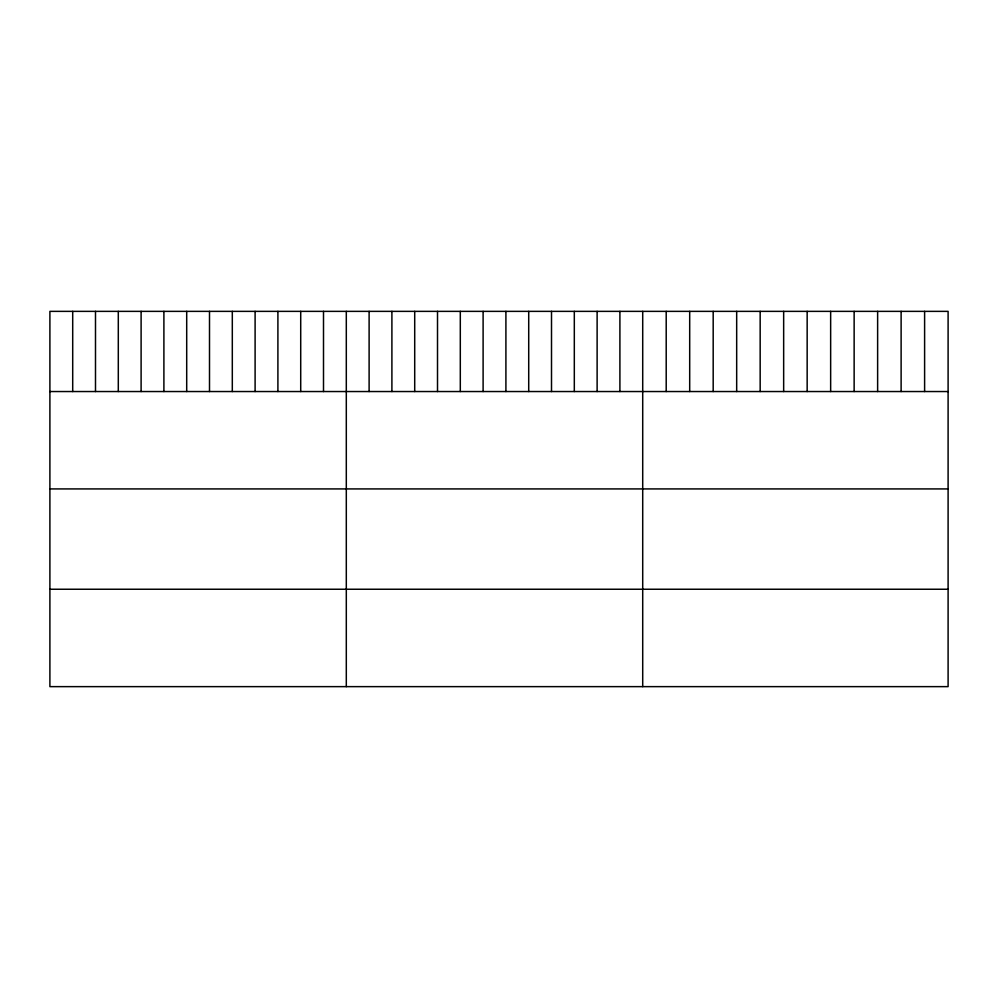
<?xml version="1.0" encoding="UTF-8"?>
<svg xmlns="http://www.w3.org/2000/svg" width="998" height="998" viewBox="0 0 998 998"><rect width="100%" height="100%" fill="white"/><g stroke="black" fill="none" stroke-linecap="round" stroke-linejoin="round"><path stroke-width="1.5" d="M948.1 391.54L948.1 686.636L49.9 686.636L49.9 311.364L948.1 311.364L948.1 391.54L49.9 391.54M49.9 488.92L948.1 488.92M49.9 589.244L948.1 589.244M924.61 311.364L924.61 391.54M901.119 311.364L901.119 391.54M877.629 311.364L877.629 391.54M854.138 311.364L854.138 391.54M830.648 311.364L830.648 391.54M807.157 311.364L807.157 391.54M783.655 311.364L783.655 391.54M760.164 311.364L760.164 391.54M736.674 311.364L736.674 391.54M713.183 311.364L713.183 391.54M689.693 311.364L689.693 391.54M666.202 311.364L666.202 391.54M642.712 311.364L642.712 686.636M619.908 311.364L619.908 391.54M597.116 311.364L597.116 391.54M574.312 311.364L574.312 391.54M551.507 311.364L551.507 391.54M528.715 311.364L528.715 391.54M505.911 311.364L505.911 391.54M483.107 311.364L483.107 391.54M460.303 311.364L460.303 391.54M437.511 311.364L437.511 391.54M414.706 311.364L414.706 391.54M391.902 311.364L391.902 391.54M369.11 311.364L369.11 391.54M346.306 311.364L346.306 686.636M323.502 311.364L323.502 391.54M300.71 311.364L300.71 391.54M277.906 311.364L277.906 391.54M255.101 311.364L255.101 391.54M232.309 311.364L232.309 391.54M209.505 311.364L209.505 391.54M186.701 311.364L186.701 391.54M163.897 311.364L163.897 391.54M141.105 311.364L141.105 391.54M118.3 311.364L118.3 391.54M95.496 311.364L95.496 391.54M72.704 311.364L72.704 391.54"/></g></svg>
